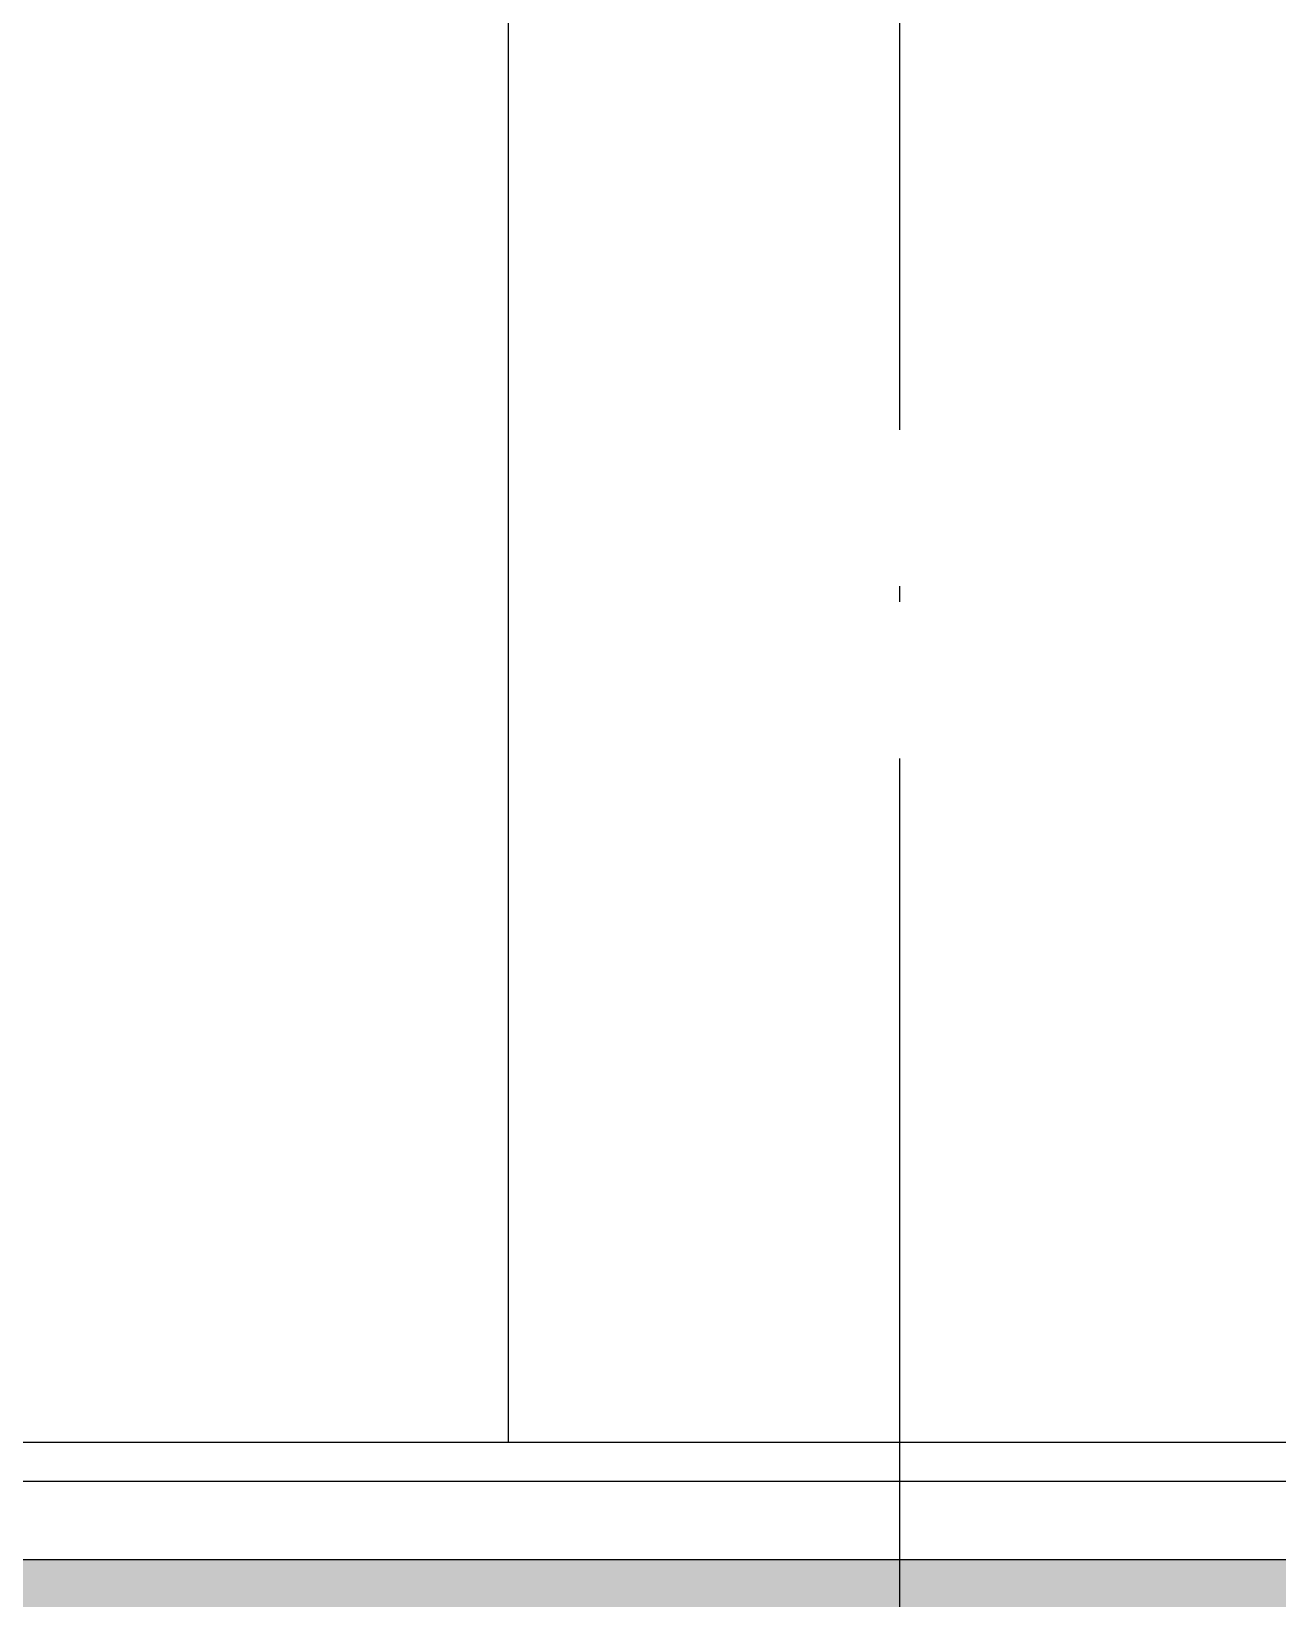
# Model space of a CAD drawing. Extents: x 1980812 to 2578970, y -669191 to 284498.
# Drawn here: x 2540358 to 2541951, y -260690 to -258688 of the extents above; entities that cross this region are included whole.
import ezdxf

# ---------------------------------------------------------------- set-up
doc = ezdxf.new("R2010")
doc.units = 0
doc.header["$LTSCALE"] = 1000
doc.header["$MEASUREMENT"] = 0
doc.linetypes.add('DOTE', pattern=[2.42, 2, -0.2, 0.02, -0.2])
for name, color, linetype in [('dote', 1, 'DOTE'), ('SPACE_HATCH', 8, 'Continuous'), ('WALL', 4, 'Continuous'), ('可见看线', 63, 'Continuous'), ('空线', 3, 'Continuous'), ('面层', 31, 'Continuous')]:
    doc.layers.add(name, color=color, linetype=linetype)

# ---------------------------------------------------------------- blocks, each defined once
blk = doc.blocks.new('19层')
at = {"layer": 'SPACE_HATCH'}
h = blk.add_hatch(color=256, dxfattribs=at)
h.dxf.hatch_style = 1
h.paths.add_polyline_path([(26200, -250), (19000, -250), (19000, -1350), (18500, -1350), (18500, -250), (14577.7, -250), (10600, -250), (10600, -250), (10600, -1350), (10100, -1350), (10100, -250), (3300, -250), (3300, -900), (2900, -900), (2900, -250), (50, -250), (50, -800), (670, -800), (670, -900), (-200, -900), (-200, 150), (-200, 350), (0, 350), (0, -150), (14234.9, -150), (28900, -150), (28900, 350), (29100, 350), (29100, 150), (29100, 150), (29100, -900), (28230, -900), (28230, -800), (28850, -800), (28850, -250), (26600, -250), (26600, -900), (26200, -900)])
at = {"layer": 'WALL'}
blk.add_line((28900, -150, 0), (14234.9, -150, 0), dxfattribs=at)
at = {"layer": '面层'}
for p, q in [((28900, 0, 0), (14234.9, 0, 0)), ((28900, -50, 0), (14234.9, -50, 0))]:
    blk.add_line(p, q, dxfattribs=at)
blk = doc.blocks.new('pm5')
at = {"layer": '可见看线'}
blk.add_line((26900, -4000, 0), (26900, -240, 0), dxfattribs=at)

msp = doc.modelspace()

# ---------------------------------------------------------------- linework, layer by layer
at = {"layer": 'dote'}
for p, q in [((2541468.4, -317277, 0), (2541468.4, -256000.4, 0)), ((2537150.5, -260490.4, 0), (2570533, -260490.4, 0))]:
    msp.add_line(p, q, dxfattribs=at)

# ---------------------------------------------------------------- block references
at = {"layer": '空线', "xscale": -1, "rotation": 359.9999999999997}
for name, p in [('pm5', (2567868.4, -256490.4, 0)), ('19层', (2567868.4, -260490.4, 0))]:
    msp.add_blockref(name, p, dxfattribs=at)

doc.saveas('drawing.dxf')
